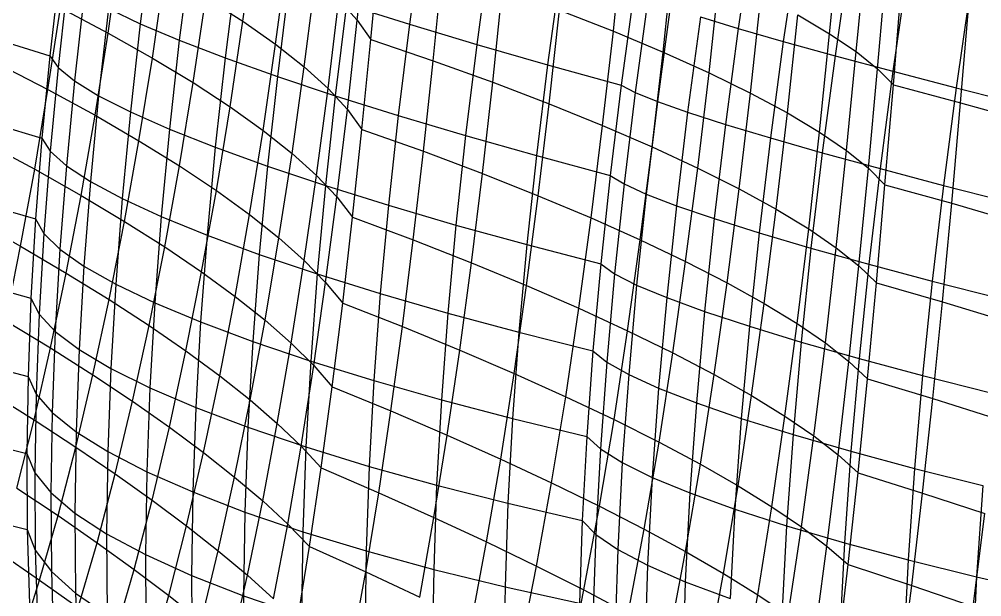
# Model space of a CAD drawing. Extents: x -429 to 429, y -1 to 209.
# Drawn here: x -383.12 to -361.02, y 81.6 to 94.86 of the extents above; entities that cross this region are included whole.
import ezdxf

# ---------------------------------------------------------------- set-up
doc = ezdxf.new("R2010")
doc.units = 0

msp = doc.modelspace()

# ---------------------------------------------------------------- linework, layer by layer
at = {"layer": 'default', "color": 5, "linetype": 'CONTINUOUS'}
for p, q in [((-380.079, 96.806, 139.988), (-380.341, 94.753, 139.913)), ((-373.863, 96.873, 133.471), (-374.159, 94.741, 133.362)), ((-366.285, 96.891, 124.372), (-366.612, 94.646, 124.221)), ((-365.25, 96.607, 122.799), (-365.577, 94.348, 122.646)), ((-379.181, 96.442, 138.408), (-379.444, 94.373, 138.331)), ((-372.322, 96.408, 132.6), (-372.615, 94.277, 132.49)), ((-364.062, 96.289, 121.35), (-364.39, 94.02, 121.196)), ((-382.2, 95.939, 147), (-382.418, 94.017, 146.96)), ((-382.2, 95.939, 147), (-382.418, 94.017, 146.96)), ((-378.128, 96.049, 136.939), (-378.391, 93.968, 136.861)), ((-370.698, 95.934, 131.906), (-370.989, 93.809, 131.795)), ((-362.734, 95.94, 120.042), (-363.061, 93.663, 119.885)), ((-382.007, 95.699, 145.153), (-382.227, 93.748, 145.111)), ((-376.93, 95.632, 135.599), (-377.193, 93.543, 135.52)), ((-361.281, 95.564, 118.888), (-361.607, 93.282, 118.73)), ((-381.63, 95.419, 143.343), (-381.852, 93.441, 143.299)), ((-369.01, 95.457, 131.397), (-369.298, 93.341, 131.285)), ((-369.01, 95.457, 131.397), (-369.298, 93.341, 131.285)), ((-368.687, 95.316, 129.511), (-368.976, 93.174, 129.396)), ((-381.072, 95.103, 141.59), (-381.296, 93.101, 141.545)), ((-381.072, 95.103, 141.59), (-380.341, 94.753, 139.913)), ((-375.603, 95.194, 134.402), (-375.865, 93.1, 134.323)), ((-375.603, 95.194, 134.402), (-374.159, 94.741, 133.362)), ((-368.175, 95.132, 127.673), (-368.467, 92.967, 127.555)), ((-367.481, 94.908, 125.903), (-367.774, 92.722, 125.783)), ((-367.481, 94.908, 125.903), (-366.612, 94.646, 124.221)), ((-380.341, 94.753, 139.913), (-380.566, 92.732, 139.867)), ((-380.341, 94.753, 139.913), (-379.444, 94.373, 138.331)), ((-374.159, 94.741, 133.362), (-374.419, 92.647, 133.281)), ((-374.159, 94.741, 133.362), (-372.615, 94.277, 132.49)), ((-366.612, 94.646, 124.221), (-366.906, 92.443, 124.099)), ((-366.612, 94.646, 124.221), (-365.577, 94.348, 122.646)), ((-384.015, 94.509, 147.54), (-382.418, 94.017, 146.96)), ((-379.444, 94.373, 138.331), (-379.67, 92.336, 138.284)), ((-379.444, 94.373, 138.331), (-378.391, 93.968, 136.861)), ((-372.615, 94.277, 132.49), (-372.874, 92.187, 132.408)), ((-372.615, 94.277, 132.49), (-370.989, 93.809, 131.795)), ((-365.577, 94.348, 122.646), (-365.872, 92.132, 122.522)), ((-365.577, 94.348, 122.646), (-364.39, 94.02, 121.196)), ((-382.418, 94.017, 146.96), (-382.599, 92.13, 146.948)), ((-382.418, 94.017, 146.96), (-382.599, 92.13, 146.948)), ((-382.418, 94.017, 146.96), (-382.227, 93.748, 145.111)), ((-378.391, 93.968, 136.861), (-378.617, 91.919, 136.813)), ((-378.391, 93.968, 136.861), (-377.193, 93.543, 135.52)), ((-364.39, 94.02, 121.196), (-364.684, 91.792, 121.07)), ((-364.39, 94.02, 121.196), (-363.061, 93.663, 119.885)), ((-382.227, 93.748, 145.111), (-382.411, 91.829, 145.098)), ((-382.227, 93.748, 145.111), (-381.852, 93.441, 143.299)), ((-370.989, 93.809, 131.795), (-371.245, 91.726, 131.713)), ((-370.989, 93.809, 131.795), (-369.298, 93.341, 131.285)), ((-377.193, 93.543, 135.52), (-377.419, 91.486, 135.472)), ((-377.193, 93.543, 135.52), (-375.865, 93.1, 134.323)), ((-363.061, 93.663, 119.885), (-363.356, 91.428, 119.758)), ((-363.061, 93.663, 119.885), (-361.607, 93.282, 118.73)), ((-381.852, 93.441, 143.299), (-382.037, 91.495, 143.285)), ((-381.852, 93.441, 143.299), (-381.296, 93.101, 141.545)), ((-369.298, 93.341, 131.285), (-369.55, 91.269, 131.203)), ((-369.298, 93.341, 131.285), (-369.55, 91.269, 131.203)), ((-369.298, 93.341, 131.285), (-368.976, 93.174, 129.396)), ((-361.607, 93.282, 118.73), (-361.9, 91.043, 118.601)), ((-361.607, 93.282, 118.73), (-360.044, 92.881, 117.743)), ((-381.296, 93.101, 141.545), (-381.483, 91.13, 141.53)), ((-381.296, 93.101, 141.545), (-380.566, 92.732, 139.867)), ((-375.865, 93.1, 134.323), (-376.09, 91.04, 134.273)), ((-375.865, 93.1, 134.323), (-374.419, 92.647, 133.281)), ((-368.976, 93.174, 129.396), (-369.231, 91.075, 129.311)), ((-368.976, 93.174, 129.396), (-368.467, 92.967, 127.555)), ((-368.467, 92.967, 127.555), (-368.723, 90.843, 127.468)), ((-368.467, 92.967, 127.555), (-367.774, 92.722, 125.783)), ((-384.199, 92.608, 147.529), (-382.599, 92.13, 146.948)), ((-380.566, 92.732, 139.867), (-380.754, 90.74, 139.851)), ((-380.566, 92.732, 139.867), (-379.67, 92.336, 138.284)), ((-374.419, 92.647, 133.281), (-374.644, 90.588, 133.231)), ((-374.419, 92.647, 133.281), (-372.874, 92.187, 132.408)), ((-367.774, 92.722, 125.783), (-368.032, 90.576, 125.693)), ((-367.774, 92.722, 125.783), (-366.906, 92.443, 124.099)), ((-366.906, 92.443, 124.099), (-367.165, 90.279, 124.007)), ((-366.906, 92.443, 124.099), (-365.872, 92.132, 122.522)), ((-379.67, 92.336, 138.284), (-379.858, 90.329, 138.267)), ((-379.67, 92.336, 138.284), (-378.617, 91.919, 136.813)), ((-372.874, 92.187, 132.408), (-373.096, 90.133, 132.357)), ((-372.874, 92.187, 132.408), (-371.245, 91.726, 131.713)), ((-382.599, 92.13, 146.948), (-382.743, 90.275, 146.965)), ((-382.599, 92.13, 146.948), (-382.743, 90.275, 146.965)), ((-382.599, 92.13, 146.948), (-382.411, 91.829, 145.098)), ((-365.872, 92.132, 122.522), (-366.132, 89.953, 122.429)), ((-365.872, 92.132, 122.522), (-364.684, 91.792, 121.07)), ((-382.411, 91.829, 145.098), (-382.557, 89.941, 145.114)), ((-382.411, 91.829, 145.098), (-382.037, 91.495, 143.285)), ((-378.617, 91.919, 136.813), (-378.806, 89.9, 136.796)), ((-378.617, 91.919, 136.813), (-377.419, 91.486, 135.472)), ((-371.245, 91.726, 131.713), (-371.465, 89.682, 131.661)), ((-371.245, 91.726, 131.713), (-369.55, 91.269, 131.203)), ((-364.684, 91.792, 121.07), (-364.944, 89.602, 120.975)), ((-364.684, 91.792, 121.07), (-363.356, 91.428, 119.758)), ((-382.037, 91.495, 143.285), (-382.185, 89.578, 143.301)), ((-382.037, 91.495, 143.285), (-381.483, 91.13, 141.53)), ((-377.419, 91.486, 135.472), (-377.608, 89.459, 135.454)), ((-377.419, 91.486, 135.472), (-376.09, 91.04, 134.273)), ((-369.55, 91.269, 131.203), (-369.767, 89.238, 131.151)), ((-369.55, 91.269, 131.203), (-369.767, 89.238, 131.151)), ((-369.55, 91.269, 131.203), (-369.231, 91.075, 129.311)), ((-363.356, 91.428, 119.758), (-363.615, 89.231, 119.662)), ((-363.356, 91.428, 119.758), (-361.9, 91.043, 118.601)), ((-381.483, 91.13, 141.53), (-381.632, 89.188, 141.545)), ((-381.483, 91.13, 141.53), (-380.754, 90.74, 139.851)), ((-376.09, 91.04, 134.273), (-376.278, 89.011, 134.255)), ((-376.09, 91.04, 134.273), (-374.644, 90.588, 133.231)), ((-369.231, 91.075, 129.311), (-369.45, 89.013, 129.257)), ((-369.231, 91.075, 129.311), (-368.723, 90.843, 127.468)), ((-361.9, 91.043, 118.601), (-362.159, 88.843, 118.505)), ((-361.9, 91.043, 118.601), (-360.335, 90.642, 117.613)), ((-368.723, 90.843, 127.468), (-368.944, 88.755, 127.412)), ((-368.723, 90.843, 127.468), (-368.032, 90.576, 125.693)), ((-384.346, 90.738, 147.546), (-382.743, 90.275, 146.965)), ((-380.754, 90.74, 139.851), (-380.904, 88.777, 139.866)), ((-380.754, 90.74, 139.851), (-379.858, 90.329, 138.267)), ((-374.644, 90.588, 133.231), (-374.83, 88.56, 133.213)), ((-374.644, 90.588, 133.231), (-373.096, 90.133, 132.357)), ((-368.032, 90.576, 125.693), (-368.254, 88.466, 125.636)), ((-368.032, 90.576, 125.693), (-367.165, 90.279, 124.007)), ((-382.743, 90.275, 146.965), (-382.849, 88.451, 147.012)), ((-382.743, 90.275, 146.965), (-382.849, 88.451, 147.012)), ((-382.743, 90.275, 146.965), (-382.557, 89.941, 145.114)), ((-379.858, 90.329, 138.267), (-380.009, 88.349, 138.283)), ((-379.858, 90.329, 138.267), (-378.806, 89.9, 136.796)), ((-367.165, 90.279, 124.007), (-367.388, 88.149, 123.948)), ((-367.165, 90.279, 124.007), (-366.132, 89.953, 122.429)), ((-382.557, 89.941, 145.114), (-382.664, 88.083, 145.161)), ((-382.557, 89.941, 145.114), (-382.185, 89.578, 143.301)), ((-373.096, 90.133, 132.357), (-373.281, 88.112, 132.338)), ((-373.096, 90.133, 132.357), (-371.465, 89.682, 131.661)), ((-366.132, 89.953, 122.429), (-366.356, 87.808, 122.369)), ((-366.132, 89.953, 122.429), (-364.944, 89.602, 120.975)), ((-378.806, 89.9, 136.796), (-378.956, 87.909, 136.811)), ((-378.806, 89.9, 136.796), (-377.608, 89.459, 135.454)), ((-382.185, 89.578, 143.301), (-382.293, 87.689, 143.348)), ((-382.185, 89.578, 143.301), (-381.632, 89.188, 141.545)), ((-371.465, 89.682, 131.661), (-371.647, 87.671, 131.642)), ((-371.465, 89.682, 131.661), (-369.767, 89.238, 131.151)), ((-364.944, 89.602, 120.975), (-365.168, 87.447, 120.914)), ((-364.944, 89.602, 120.975), (-363.615, 89.231, 119.662)), ((-377.608, 89.459, 135.454), (-377.758, 87.461, 135.469)), ((-377.608, 89.459, 135.454), (-376.278, 89.011, 134.255)), ((-381.632, 89.188, 141.545), (-381.741, 87.273, 141.593)), ((-381.632, 89.188, 141.545), (-380.904, 88.777, 139.866)), ((-369.767, 89.238, 131.151), (-369.947, 87.242, 131.13)), ((-369.767, 89.238, 131.151), (-369.947, 87.242, 131.13)), ((-369.767, 89.238, 131.151), (-369.45, 89.013, 129.257)), ((-363.615, 89.231, 119.662), (-363.838, 87.069, 119.6)), ((-363.615, 89.231, 119.662), (-362.159, 88.843, 118.505)), ((-384.454, 88.897, 147.594), (-382.849, 88.451, 147.012)), ((-376.278, 89.011, 134.255), (-376.427, 87.011, 134.269)), ((-376.278, 89.011, 134.255), (-374.83, 88.56, 133.213)), ((-369.45, 89.013, 129.257), (-369.632, 86.987, 129.235)), ((-369.45, 89.013, 129.257), (-368.944, 88.755, 127.412)), ((-362.159, 88.843, 118.505), (-362.381, 86.679, 118.442)), ((-362.159, 88.843, 118.505), (-360.592, 88.443, 117.515)), ((-380.904, 88.777, 139.866), (-381.014, 86.841, 139.914)), ((-380.904, 88.777, 139.866), (-380.009, 88.349, 138.283)), ((-368.944, 88.755, 127.412), (-369.127, 86.701, 127.388)), ((-368.944, 88.755, 127.412), (-368.254, 88.466, 125.636)), ((-382.849, 88.451, 147.012), (-382.917, 86.654, 147.088)), ((-382.849, 88.451, 147.012), (-382.917, 86.654, 147.088)), ((-382.849, 88.451, 147.012), (-382.664, 88.083, 145.161)), ((-374.83, 88.56, 133.213), (-374.979, 86.563, 133.227)), ((-374.83, 88.56, 133.213), (-373.281, 88.112, 132.338)), ((-368.254, 88.466, 125.636), (-368.439, 86.388, 125.611)), ((-368.254, 88.466, 125.636), (-367.388, 88.149, 123.948)), ((-380.009, 88.349, 138.283), (-380.119, 86.396, 138.33)), ((-380.009, 88.349, 138.283), (-378.956, 87.909, 136.811)), ((-382.664, 88.083, 145.161), (-382.732, 86.251, 145.239)), ((-382.664, 88.083, 145.161), (-382.293, 87.689, 143.348)), ((-373.281, 88.112, 132.338), (-373.428, 86.122, 132.352)), ((-373.281, 88.112, 132.338), (-371.647, 87.671, 131.642)), ((-367.388, 88.149, 123.948), (-367.574, 86.051, 123.923)), ((-367.388, 88.149, 123.948), (-366.356, 87.808, 122.369)), ((-378.956, 87.909, 136.811), (-379.067, 85.944, 136.859)), ((-378.956, 87.909, 136.811), (-377.758, 87.461, 135.469)), ((-366.356, 87.808, 122.369), (-366.542, 85.695, 122.343)), ((-366.356, 87.808, 122.369), (-365.168, 87.447, 120.914)), ((-382.293, 87.689, 143.348), (-382.362, 85.826, 143.427)), ((-382.293, 87.689, 143.348), (-381.741, 87.273, 141.593)), ((-371.647, 87.671, 131.642), (-371.792, 85.693, 131.654)), ((-371.647, 87.671, 131.642), (-369.947, 87.242, 131.13)), ((-377.758, 87.461, 135.469), (-377.868, 85.49, 135.516)), ((-377.758, 87.461, 135.469), (-376.427, 87.011, 134.269)), ((-365.168, 87.447, 120.914), (-365.354, 85.323, 120.887)), ((-365.168, 87.447, 120.914), (-363.838, 87.069, 119.6)), ((-384.523, 87.083, 147.672), (-382.917, 86.654, 147.088)), ((-381.741, 87.273, 141.593), (-381.811, 85.384, 141.672)), ((-381.741, 87.273, 141.593), (-381.014, 86.841, 139.914)), ((-369.947, 87.242, 131.13), (-370.089, 85.281, 131.142)), ((-369.947, 87.242, 131.13), (-370.089, 85.281, 131.142)), ((-369.947, 87.242, 131.13), (-369.632, 86.987, 129.235)), ((-363.838, 87.069, 119.6), (-364.024, 84.939, 119.573)), ((-363.838, 87.069, 119.6), (-362.381, 86.679, 118.442)), ((-376.427, 87.011, 134.269), (-376.537, 85.038, 134.317)), ((-376.427, 87.011, 134.269), (-374.979, 86.563, 133.227)), ((-369.632, 86.987, 129.235), (-369.776, 84.993, 129.246)), ((-369.632, 86.987, 129.235), (-369.127, 86.701, 127.388)), ((-382.917, 86.654, 147.088), (-382.946, 84.887, 147.195)), ((-382.917, 86.654, 147.088), (-382.946, 84.887, 147.195)), ((-382.917, 86.654, 147.088), (-382.732, 86.251, 145.239)), ((-381.014, 86.841, 139.914), (-381.084, 84.93, 139.994)), ((-381.014, 86.841, 139.914), (-380.119, 86.396, 138.33)), ((-369.127, 86.701, 127.388), (-369.273, 84.678, 127.399)), ((-369.127, 86.701, 127.388), (-368.439, 86.388, 125.611)), ((-362.381, 86.679, 118.442), (-362.566, 84.547, 118.414)), ((-362.381, 86.679, 118.442), (-360.813, 86.281, 117.452)), ((-374.979, 86.563, 133.227), (-375.088, 84.593, 133.274)), ((-374.979, 86.563, 133.227), (-373.428, 86.122, 132.352)), ((-382.732, 86.251, 145.239), (-382.761, 84.447, 145.347)), ((-382.732, 86.251, 145.239), (-382.362, 85.826, 143.427)), ((-380.119, 86.396, 138.33), (-380.189, 84.469, 138.411)), ((-380.119, 86.396, 138.33), (-379.067, 85.944, 136.859)), ((-368.439, 86.388, 125.611), (-368.585, 84.34, 125.622)), ((-368.439, 86.388, 125.611), (-367.574, 86.051, 123.923)), ((-373.428, 86.122, 132.352), (-373.536, 84.161, 132.399)), ((-373.428, 86.122, 132.352), (-371.792, 85.693, 131.654)), ((-367.574, 86.051, 123.923), (-367.721, 83.983, 123.933)), ((-367.574, 86.051, 123.923), (-366.542, 85.695, 122.343)), ((-382.362, 85.826, 143.427), (-382.391, 83.99, 143.537)), ((-382.362, 85.826, 143.427), (-381.811, 85.384, 141.672)), ((-379.067, 85.944, 136.859), (-379.137, 84.005, 136.941)), ((-379.067, 85.944, 136.859), (-377.868, 85.49, 135.516)), ((-371.792, 85.693, 131.654), (-371.898, 83.746, 131.701)), ((-371.792, 85.693, 131.654), (-370.089, 85.281, 131.142)), ((-366.542, 85.695, 122.343), (-366.689, 83.612, 122.352)), ((-366.542, 85.695, 122.343), (-365.354, 85.323, 120.887)), ((-384.553, 85.296, 147.78), (-382.946, 84.887, 147.195)), ((-381.811, 85.384, 141.672), (-381.84, 83.521, 141.784)), ((-381.811, 85.384, 141.672), (-381.084, 84.93, 139.994)), ((-377.868, 85.49, 135.516), (-377.939, 83.544, 135.598)), ((-377.868, 85.49, 135.516), (-376.537, 85.038, 134.317)), ((-365.354, 85.323, 120.887), (-365.501, 83.229, 120.897)), ((-365.354, 85.323, 120.887), (-364.024, 84.939, 119.573)), ((-370.089, 85.281, 131.142), (-370.193, 83.352, 131.188)), ((-370.089, 85.281, 131.142), (-370.193, 83.352, 131.188)), ((-370.089, 85.281, 131.142), (-369.776, 84.993, 129.246)), ((-382.946, 84.887, 147.195), (-382.761, 84.447, 145.347)), ((-382.946, 84.887, 147.195), (-382.935, 83.147, 147.333)), ((-382.946, 84.887, 147.195), (-382.935, 83.147, 147.333)), ((-381.084, 84.93, 139.994), (-381.113, 83.045, 140.108)), ((-381.084, 84.93, 139.994), (-380.189, 84.469, 138.411)), ((-376.537, 85.038, 134.317), (-376.607, 83.091, 134.399)), ((-376.537, 85.038, 134.317), (-375.088, 84.593, 133.274)), ((-369.776, 84.993, 129.246), (-369.881, 83.03, 129.292)), ((-369.776, 84.993, 129.246), (-369.273, 84.678, 127.399)), ((-364.024, 84.939, 119.573), (-364.171, 82.839, 119.582)), ((-364.024, 84.939, 119.573), (-362.566, 84.547, 118.414)), ((-369.273, 84.678, 127.399), (-369.379, 82.685, 127.445)), ((-369.273, 84.678, 127.399), (-368.585, 84.34, 125.622)), ((-382.761, 84.447, 145.347), (-382.391, 83.99, 143.537)), ((-382.761, 84.447, 145.347), (-382.75, 82.671, 145.488)), ((-380.189, 84.469, 138.411), (-380.218, 82.566, 138.526)), ((-380.189, 84.469, 138.411), (-379.137, 84.005, 136.941)), ((-375.088, 84.593, 133.274), (-375.157, 82.651, 133.356)), ((-375.088, 84.593, 133.274), (-373.536, 84.161, 132.399)), ((-362.566, 84.547, 118.414), (-362.712, 82.447, 118.422)), ((-362.566, 84.547, 118.414), (-360.996, 84.153, 117.423)), ((-368.585, 84.34, 125.622), (-368.692, 82.322, 125.668)), ((-368.585, 84.34, 125.622), (-367.721, 83.983, 123.933)), ((-382.391, 83.99, 143.537), (-381.84, 83.521, 141.784)), ((-382.391, 83.99, 143.537), (-382.38, 82.181, 143.68)), ((-379.137, 84.005, 136.941), (-379.166, 82.091, 137.057)), ((-379.137, 84.005, 136.941), (-377.939, 83.544, 135.598)), ((-373.536, 84.161, 132.399), (-373.604, 82.228, 132.48)), ((-373.536, 84.161, 132.399), (-371.898, 83.746, 131.701)), ((-367.721, 83.983, 123.933), (-367.828, 81.944, 123.979)), ((-367.721, 83.983, 123.933), (-366.689, 83.612, 122.352)), ((-360.996, 84.153, 117.423), (-361.141, 82.056, 117.431)), ((-384.543, 83.536, 147.919), (-382.935, 83.147, 147.333)), ((-377.939, 83.544, 135.598), (-377.968, 81.624, 135.715)), ((-377.939, 83.544, 135.598), (-376.607, 83.091, 134.399)), ((-371.898, 83.746, 131.701), (-371.965, 81.828, 131.781)), ((-371.898, 83.746, 131.701), (-370.193, 83.352, 131.188)), ((-366.689, 83.612, 122.352), (-366.797, 81.556, 122.399)), ((-366.689, 83.612, 122.352), (-365.501, 83.229, 120.897)), ((-381.84, 83.521, 141.784), (-381.113, 83.045, 140.108)), ((-381.84, 83.521, 141.784), (-381.828, 81.684, 141.93)), ((-370.193, 83.352, 131.188), (-370.259, 81.454, 131.267)), ((-370.193, 83.352, 131.188), (-370.259, 81.454, 131.267)), ((-370.193, 83.352, 131.188), (-369.881, 83.03, 129.292)), ((-382.935, 83.147, 147.333), (-382.75, 82.671, 145.488)), ((-382.935, 83.147, 147.333), (-382.885, 81.436, 147.501)), ((-382.935, 83.147, 147.333), (-382.885, 81.436, 147.501)), ((-376.607, 83.091, 134.399), (-376.636, 81.17, 134.516)), ((-376.607, 83.091, 134.399), (-375.157, 82.651, 133.356)), ((-365.501, 83.229, 120.897), (-365.609, 81.163, 120.943)), ((-365.501, 83.229, 120.897), (-364.171, 82.839, 119.582)), ((-381.113, 83.045, 140.108), (-380.218, 82.566, 138.526)), ((-381.113, 83.045, 140.108), (-381.101, 81.185, 140.256)), ((-369.881, 83.03, 129.292), (-369.947, 81.096, 129.372)), ((-369.881, 83.03, 129.292), (-369.379, 82.685, 127.445)), ((-382.75, 82.671, 145.488), (-382.38, 82.181, 143.68)), ((-382.75, 82.671, 145.488), (-382.695, 80.921, 145.661)), ((-375.157, 82.651, 133.356), (-375.185, 80.735, 133.472)), ((-375.157, 82.651, 133.356), (-373.604, 82.228, 132.48)), ((-369.379, 82.685, 127.445), (-369.446, 80.72, 127.526)), ((-369.379, 82.685, 127.445), (-368.692, 82.322, 125.668)), ((-364.171, 82.839, 119.582), (-364.279, 80.767, 119.628)), ((-364.171, 82.839, 119.582), (-362.712, 82.447, 118.422)), ((-380.218, 82.566, 138.526), (-379.166, 82.091, 137.057)), ((-380.218, 82.566, 138.526), (-380.206, 80.69, 138.676)), ((-362.712, 82.447, 118.422), (-362.819, 80.375, 118.468)), ((-362.712, 82.447, 118.422), (-361.141, 82.056, 117.431)), ((-373.604, 82.228, 132.48), (-373.632, 80.323, 132.596)), ((-373.604, 82.228, 132.48), (-371.965, 81.828, 131.781)), ((-368.692, 82.322, 125.668), (-368.76, 80.331, 125.75)), ((-368.692, 82.322, 125.668), (-367.828, 81.944, 123.979)), ((-382.38, 82.181, 143.68), (-381.828, 81.684, 141.93)), ((-382.38, 82.181, 143.68), (-382.321, 80.399, 143.859)), ((-379.166, 82.091, 137.057), (-377.968, 81.624, 135.715)), ((-379.166, 82.091, 137.057), (-379.154, 80.203, 137.207)), ((-361.141, 82.056, 117.431), (-361.248, 79.989, 117.477)), ((-361.141, 82.056, 117.431), (-359.476, 81.672, 116.62)), ((-371.965, 81.828, 131.781), (-371.992, 79.939, 131.896)), ((-371.965, 81.828, 131.781), (-370.259, 81.454, 131.267)), ((-367.828, 81.944, 123.979), (-367.896, 79.932, 124.062)), ((-367.828, 81.944, 123.979), (-366.797, 81.556, 122.399)), ((-381.828, 81.684, 141.93), (-381.101, 81.185, 140.256)), ((-381.828, 81.684, 141.93), (-381.766, 79.875, 142.114)), ((-377.968, 81.624, 135.715), (-376.636, 81.17, 134.516)), ((-377.968, 81.624, 135.715), (-377.955, 79.73, 135.866))]:
    msp.add_line(p, q, dxfattribs=at)
at = {"layer": 'default', "color": 3, "linetype": 'CONTINUOUS'}
for p, q in [((-377.986, 94.813, 183.886), (-377.709, 96.822, 183.928)), ((-375.357, 94.838, 178.499), (-375.138, 96.935, 178.497)), ((-369.479, 94.583, 173.743), (-369.254, 96.786, 173.762)), ((-364.516, 94.525, 167.604), (-364.286, 96.814, 167.611)), ((-381.078, 94.539, 187.278), (-380.803, 96.473, 187.335)), ((-375.047, 94.393, 177.044), (-374.851, 96.502, 177.034)), ((-375.047, 94.393, 177.044), (-374.851, 96.502, 177.034)), ((-363.904, 94.112, 166.169), (-363.683, 96.413, 166.17)), ((-377.233, 94.281, 182.609), (-376.96, 96.301, 182.645)), ((-368.333, 94.102, 172.673), (-368.102, 96.317, 172.693)), ((-380.06, 93.966, 186.195), (-379.776, 95.912, 186.255)), ((-373.617, 93.905, 176.361), (-373.406, 96.029, 176.371)), ((-363.414, 93.719, 164.688), (-363.206, 96.033, 164.682)), ((-376.58, 93.764, 181.28), (-376.316, 95.794, 181.308)), ((-367.28, 93.627, 171.516), (-367.046, 95.854, 171.535)), ((-372.249, 93.411, 175.573), (-372.024, 95.549, 175.598)), ((-363.05, 93.348, 163.169), (-362.859, 95.674, 163.157)), ((-363.05, 93.348, 163.169), (-362.859, 95.674, 163.157)), ((-379.124, 93.401, 185.044), (-378.835, 95.357, 185.103)), ((-378.835, 95.357, 185.103), (-377.986, 94.813, 183.886)), ((-376.03, 93.264, 179.905), (-375.781, 95.306, 179.923)), ((-375.781, 95.306, 179.923), (-375.357, 94.838, 178.499)), ((-366.327, 93.161, 170.278), (-366.092, 95.399, 170.295)), ((-361.51, 92.939, 162.571), (-361.309, 95.277, 162.574)), ((-382.46, 93.242, 188.217), (-382.175, 95.118, 188.288)), ((-382.175, 95.118, 188.288), (-381.078, 94.539, 187.278)), ((-370.95, 92.915, 174.684), (-370.712, 95.066, 174.721)), ((-370.712, 95.066, 174.721), (-369.479, 94.583, 173.743)), ((-378.276, 92.845, 183.83), (-377.986, 94.813, 183.886)), ((-377.986, 94.813, 183.886), (-377.233, 94.281, 182.609)), ((-375.586, 92.786, 178.49), (-375.357, 94.838, 178.499)), ((-375.357, 94.838, 178.499), (-375.047, 94.393, 177.044)), ((-365.479, 92.705, 168.969), (-365.247, 94.955, 168.982)), ((-365.247, 94.955, 168.982), (-364.516, 94.525, 167.604)), ((-369.727, 92.419, 173.701), (-369.479, 94.583, 173.743)), ((-369.479, 94.583, 173.743), (-368.333, 94.102, 172.673)), ((-381.379, 92.651, 187.198), (-381.078, 94.539, 187.278)), ((-381.078, 94.539, 187.278), (-380.06, 93.966, 186.195)), ((-375.25, 92.329, 177.044), (-375.047, 94.393, 177.044)), ((-375.25, 92.329, 177.044), (-375.047, 94.393, 177.044)), ((-375.047, 94.393, 177.044), (-373.617, 93.905, 176.361)), ((-364.743, 92.264, 167.596), (-364.516, 94.525, 167.604)), ((-364.516, 94.525, 167.604), (-363.904, 94.112, 166.169)), ((-377.519, 92.303, 182.56), (-377.233, 94.281, 182.609)), ((-377.233, 94.281, 182.609), (-376.58, 93.764, 181.28)), ((-380.371, 92.066, 186.112), (-380.06, 93.966, 186.195)), ((-380.06, 93.966, 186.195), (-379.124, 93.401, 185.044)), ((-368.589, 91.926, 172.628), (-368.333, 94.102, 172.673)), ((-368.333, 94.102, 172.673), (-367.28, 93.627, 171.516)), ((-364.123, 91.84, 166.167), (-363.904, 94.112, 166.169)), ((-363.904, 94.112, 166.169), (-363.414, 93.719, 164.688)), ((-383.612, 93.836, 189.164), (-382.46, 93.242, 188.217)), ((-376.856, 91.776, 181.24), (-376.58, 93.764, 181.28)), ((-376.58, 93.764, 181.28), (-376.03, 93.264, 179.905)), ((-373.838, 91.825, 176.338), (-373.617, 93.905, 176.361)), ((-373.617, 93.905, 176.361), (-372.249, 93.411, 175.573)), ((-363.622, 91.435, 164.692), (-363.414, 93.719, 164.688)), ((-363.414, 93.719, 164.688), (-363.05, 93.348, 163.169)), ((-367.54, 91.44, 171.472), (-367.28, 93.627, 171.516)), ((-367.28, 93.627, 171.516), (-366.327, 93.161, 170.278)), ((-379.441, 91.49, 184.962), (-379.124, 93.401, 185.044)), ((-379.124, 93.401, 185.044), (-378.276, 92.845, 183.83)), ((-376.291, 91.267, 179.874), (-376.03, 93.264, 179.905)), ((-376.03, 93.264, 179.905), (-375.586, 92.786, 178.49)), ((-372.487, 91.316, 175.533), (-372.249, 93.411, 175.573)), ((-372.249, 93.411, 175.573), (-370.95, 92.915, 174.684)), ((-363.243, 91.053, 163.178), (-363.05, 93.348, 163.169)), ((-363.243, 91.053, 163.178), (-363.05, 93.348, 163.169)), ((-363.05, 93.348, 163.169), (-361.51, 92.939, 162.571)), ((-382.764, 91.415, 188.129), (-382.46, 93.242, 188.217)), ((-382.46, 93.242, 188.217), (-381.379, 92.651, 187.198)), ((-366.588, 90.963, 170.239), (-366.327, 93.161, 170.278)), ((-366.327, 93.161, 170.278), (-365.479, 92.705, 168.969)), ((-378.593, 90.924, 183.753), (-378.276, 92.845, 183.83)), ((-378.276, 92.845, 183.83), (-377.519, 92.303, 182.56)), ((-371.202, 90.806, 174.632), (-370.95, 92.915, 174.684)), ((-370.95, 92.915, 174.684), (-369.727, 92.419, 173.701)), ((-361.711, 90.631, 162.566), (-361.51, 92.939, 162.571)), ((-361.51, 92.939, 162.571), (-360.027, 92.524, 161.851)), ((-381.698, 90.812, 187.101), (-381.379, 92.651, 187.198)), ((-381.379, 92.651, 187.198), (-380.371, 92.066, 186.112)), ((-375.827, 90.778, 178.47), (-375.586, 92.786, 178.49)), ((-375.586, 92.786, 178.49), (-375.25, 92.329, 177.044)), ((-365.738, 90.497, 168.936), (-365.479, 92.705, 168.969)), ((-365.479, 92.705, 168.969), (-364.743, 92.264, 167.596)), ((-369.992, 90.298, 173.642), (-369.727, 92.419, 173.701)), ((-369.727, 92.419, 173.701), (-368.589, 91.926, 172.628)), ((-377.831, 90.372, 182.491), (-377.519, 92.303, 182.56)), ((-377.519, 92.303, 182.56), (-376.856, 91.776, 181.24)), ((-375.465, 90.311, 177.034), (-375.25, 92.329, 177.044)), ((-375.465, 90.311, 177.034), (-375.25, 92.329, 177.044)), ((-375.25, 92.329, 177.044), (-373.838, 91.825, 176.338)), ((-364.994, 90.045, 167.571), (-364.743, 92.264, 167.596)), ((-364.743, 92.264, 167.596), (-364.123, 91.84, 166.167)), ((-383.896, 92.023, 189.091), (-382.764, 91.415, 188.129)), ((-380.702, 90.217, 186.011), (-380.371, 92.066, 186.112)), ((-380.371, 92.066, 186.112), (-379.441, 91.49, 184.962)), ((-368.863, 89.794, 172.566), (-368.589, 91.926, 172.628)), ((-368.589, 91.926, 172.628), (-367.54, 91.44, 171.472)), ((-377.157, 89.835, 181.18), (-376.856, 91.776, 181.24)), ((-376.856, 91.776, 181.24), (-376.291, 91.267, 179.874)), ((-374.072, 89.789, 176.302), (-373.838, 91.825, 176.338)), ((-373.838, 91.825, 176.338), (-372.487, 91.316, 175.533)), ((-364.36, 89.611, 166.151), (-364.123, 91.84, 166.167)), ((-364.123, 91.84, 166.167), (-363.622, 91.435, 164.692)), ((-379.778, 89.63, 184.862), (-379.441, 91.49, 184.962)), ((-379.441, 91.49, 184.962), (-378.593, 90.924, 183.753)), ((-383.089, 89.645, 188.023), (-382.764, 91.415, 188.129)), ((-382.764, 91.415, 188.129), (-381.698, 90.812, 187.101)), ((-376.574, 89.316, 179.826), (-376.291, 91.267, 179.874)), ((-376.291, 91.267, 179.874), (-375.827, 90.778, 178.47)), ((-372.739, 89.266, 175.477), (-372.487, 91.316, 175.533)), ((-372.487, 91.316, 175.533), (-371.202, 90.806, 174.632)), ((-367.819, 89.297, 171.41), (-367.54, 91.44, 171.472)), ((-367.54, 91.44, 171.472), (-366.588, 90.963, 170.239)), ((-363.841, 89.195, 164.685), (-363.622, 91.435, 164.692)), ((-363.622, 91.435, 164.692), (-363.243, 91.053, 163.178)), ((-363.439, 88.802, 163.181), (-363.243, 91.053, 163.178)), ((-363.439, 88.802, 163.181), (-363.243, 91.053, 163.178)), ((-363.243, 91.053, 163.178), (-361.711, 90.631, 162.566)), ((-378.931, 89.055, 183.658), (-378.593, 90.924, 183.753)), ((-378.593, 90.924, 183.753), (-377.831, 90.372, 182.491)), ((-366.868, 88.809, 170.182), (-366.588, 90.963, 170.239)), ((-366.588, 90.963, 170.239), (-365.738, 90.497, 168.936)), ((-382.041, 89.031, 186.985), (-381.698, 90.812, 187.101)), ((-381.698, 90.812, 187.101), (-380.702, 90.217, 186.011)), ((-376.085, 88.816, 178.434), (-375.827, 90.778, 178.47)), ((-375.827, 90.778, 178.47), (-375.465, 90.311, 177.034)), ((-371.471, 88.742, 174.563), (-371.202, 90.806, 174.632)), ((-371.202, 90.806, 174.632), (-369.992, 90.298, 173.642)), ((-361.922, 88.366, 162.546), (-361.711, 90.631, 162.566)), ((-361.711, 90.631, 162.566), (-360.237, 90.204, 161.835)), ((-366.013, 88.333, 168.886), (-365.738, 90.497, 168.936)), ((-365.738, 90.497, 168.936), (-364.994, 90.045, 167.571)), ((-384.199, 90.266, 189.001), (-383.089, 89.645, 188.023)), ((-381.056, 88.424, 185.889), (-380.702, 90.217, 186.011)), ((-380.702, 90.217, 186.011), (-379.778, 89.63, 184.862)), ((-378.163, 88.493, 182.403), (-377.831, 90.372, 182.491)), ((-377.831, 90.372, 182.491), (-377.157, 89.835, 181.18)), ((-375.691, 88.338, 177.01), (-375.465, 90.311, 177.034)), ((-375.691, 88.338, 177.01), (-375.465, 90.311, 177.034)), ((-375.465, 90.311, 177.034), (-374.072, 89.789, 176.302)), ((-370.274, 88.221, 173.565), (-369.992, 90.298, 173.642)), ((-369.992, 90.298, 173.642), (-368.863, 89.794, 172.566)), ((-365.26, 87.872, 167.53), (-364.994, 90.045, 167.571)), ((-364.994, 90.045, 167.571), (-364.36, 89.611, 166.151)), ((-377.476, 87.946, 181.103), (-377.157, 89.835, 181.18)), ((-377.157, 89.835, 181.18), (-376.574, 89.316, 179.826)), ((-374.32, 87.8, 176.252), (-374.072, 89.789, 176.302)), ((-374.072, 89.789, 176.302), (-372.739, 89.266, 175.477)), ((-369.154, 87.706, 172.485), (-368.863, 89.794, 172.566)), ((-368.863, 89.794, 172.566), (-367.819, 89.297, 171.41)), ((-383.43, 87.935, 187.902), (-383.089, 89.645, 188.023)), ((-383.089, 89.645, 188.023), (-382.041, 89.031, 186.985)), ((-380.139, 87.828, 184.74), (-379.778, 89.63, 184.862)), ((-379.778, 89.63, 184.862), (-378.931, 89.055, 183.658)), ((-364.612, 87.428, 166.121), (-364.36, 89.611, 166.151)), ((-364.36, 89.611, 166.151), (-363.841, 89.195, 164.685)), ((-376.874, 87.417, 179.761), (-376.574, 89.316, 179.826)), ((-376.574, 89.316, 179.826), (-376.085, 88.816, 178.434)), ((-368.116, 87.198, 171.331), (-367.819, 89.297, 171.41)), ((-367.819, 89.297, 171.41), (-366.868, 88.809, 170.182)), ((-379.292, 87.243, 183.541), (-378.931, 89.055, 183.658)), ((-378.931, 89.055, 183.658), (-378.163, 88.493, 182.403)), ((-373.007, 87.262, 175.407), (-372.739, 89.266, 175.477)), ((-372.739, 89.266, 175.477), (-371.471, 88.742, 174.563)), ((-364.072, 87.003, 164.666), (-363.841, 89.195, 164.685)), ((-363.841, 89.195, 164.685), (-363.439, 88.802, 163.181)), ((-382.399, 87.31, 186.853), (-382.041, 89.031, 186.985)), ((-382.041, 89.031, 186.985), (-381.056, 88.424, 185.889)), ((-376.358, 86.907, 178.383), (-376.085, 88.816, 178.434)), ((-376.085, 88.816, 178.434), (-375.691, 88.338, 177.01)), ((-371.756, 86.725, 174.479), (-371.471, 88.742, 174.563)), ((-371.471, 88.742, 174.563), (-370.274, 88.221, 173.565)), ((-367.166, 86.701, 170.107), (-366.868, 88.809, 170.182)), ((-366.868, 88.809, 170.182), (-366.013, 88.333, 168.886)), ((-363.644, 86.599, 163.173), (-363.439, 88.802, 163.181)), ((-363.644, 86.599, 163.173), (-363.439, 88.802, 163.181)), ((-363.439, 88.802, 163.181), (-361.922, 88.366, 162.546)), ((-381.426, 86.694, 185.753), (-381.056, 88.424, 185.889)), ((-381.056, 88.424, 185.889), (-380.139, 87.828, 184.74)), ((-378.517, 86.672, 182.295), (-378.163, 88.493, 182.403)), ((-378.163, 88.493, 182.403), (-377.476, 87.946, 181.103)), ((-375.931, 86.418, 176.973), (-375.691, 88.338, 177.01)), ((-375.931, 86.418, 176.973), (-375.691, 88.338, 177.01)), ((-375.691, 88.338, 177.01), (-374.32, 87.8, 176.252)), ((-370.573, 86.192, 173.471), (-370.274, 88.221, 173.565)), ((-370.274, 88.221, 173.565), (-369.154, 87.706, 172.485)), ((-366.307, 86.216, 168.819), (-366.013, 88.333, 168.886)), ((-366.013, 88.333, 168.886), (-365.26, 87.872, 167.53)), ((-362.143, 86.148, 162.514), (-361.922, 88.366, 162.546)), ((-361.922, 88.366, 162.546), (-360.462, 87.926, 161.799)), ((-383.43, 87.935, 187.902), (-382.399, 87.31, 186.853)), ((-380.515, 86.088, 184.604), (-380.139, 87.828, 184.74)), ((-380.139, 87.828, 184.74), (-379.292, 87.243, 183.541)), ((-377.817, 86.116, 181.006), (-377.476, 87.946, 181.103)), ((-377.476, 87.946, 181.103), (-376.874, 87.417, 179.761)), ((-374.585, 85.864, 176.185), (-374.32, 87.8, 176.252)), ((-374.32, 87.8, 176.252), (-373.007, 87.262, 175.407)), ((-365.543, 85.745, 167.473), (-365.26, 87.872, 167.53)), ((-365.26, 87.872, 167.53), (-364.612, 87.428, 166.121)), ((-369.463, 85.666, 172.388), (-369.154, 87.706, 172.485)), ((-369.154, 87.706, 172.485), (-368.116, 87.198, 171.331)), ((-382.779, 85.661, 186.701), (-382.399, 87.31, 186.853)), ((-382.399, 87.31, 186.853), (-381.426, 86.694, 185.753)), ((-377.194, 85.577, 179.678), (-376.874, 87.417, 179.761)), ((-376.874, 87.417, 179.761), (-376.358, 86.907, 178.383)), ((-364.879, 85.292, 166.075), (-364.612, 87.428, 166.121)), ((-364.612, 87.428, 166.121), (-364.072, 87.003, 164.666)), ((-379.668, 85.494, 183.409), (-379.292, 87.243, 183.541)), ((-379.292, 87.243, 183.541), (-378.517, 86.672, 182.295)), ((-373.294, 85.311, 175.317), (-373.007, 87.262, 175.407)), ((-373.007, 87.262, 175.407), (-371.756, 86.725, 174.479)), ((-368.431, 85.148, 171.234), (-368.116, 87.198, 171.331)), ((-368.116, 87.198, 171.331), (-367.166, 86.701, 170.107)), ((-376.649, 85.056, 178.315), (-376.358, 86.907, 178.383)), ((-376.358, 86.907, 178.383), (-375.931, 86.418, 176.973)), ((-364.317, 84.857, 164.633), (-364.072, 87.003, 164.666)), ((-364.072, 87.003, 164.666), (-363.644, 86.599, 163.173)), ((-381.82, 85.036, 185.594), (-381.426, 86.694, 185.753)), ((-381.426, 86.694, 185.753), (-380.515, 86.088, 184.604)), ((-378.886, 84.913, 182.171), (-378.517, 86.672, 182.295)), ((-378.517, 86.672, 182.295), (-377.817, 86.116, 181.006)), ((-372.063, 84.761, 174.372), (-371.756, 86.725, 174.479)), ((-371.756, 86.725, 174.479), (-370.573, 86.192, 173.471)), ((-367.481, 84.641, 170.015), (-367.166, 86.701, 170.107)), ((-367.166, 86.701, 170.107), (-366.307, 86.216, 168.819)), ((-376.185, 84.556, 176.921), (-375.931, 86.418, 176.973)), ((-376.185, 84.556, 176.921), (-375.931, 86.418, 176.973)), ((-375.931, 86.418, 176.973), (-374.585, 85.864, 176.185)), ((-363.859, 84.444, 163.153), (-363.644, 86.599, 163.173)), ((-363.859, 84.444, 163.153), (-363.644, 86.599, 163.173)), ((-363.644, 86.599, 163.173), (-362.143, 86.148, 162.514)), ((-383.792, 86.296, 187.761), (-382.779, 85.661, 186.701)), ((-370.896, 84.217, 173.354), (-370.573, 86.192, 173.471)), ((-370.573, 86.192, 173.471), (-369.463, 85.666, 172.388)), ((-366.617, 84.146, 168.734), (-366.307, 86.216, 168.819)), ((-366.307, 86.216, 168.819), (-365.543, 85.745, 167.473)), ((-380.915, 84.421, 184.445), (-380.515, 86.088, 184.604)), ((-380.515, 86.088, 184.604), (-379.668, 85.494, 183.409)), ((-378.173, 84.348, 180.893), (-377.817, 86.116, 181.006)), ((-377.817, 86.116, 181.006), (-377.194, 85.577, 179.678)), ((-362.378, 83.977, 162.466), (-362.143, 86.148, 162.514)), ((-362.143, 86.148, 162.514), (-360.699, 85.694, 161.747)), ((-374.867, 83.986, 176.1), (-374.585, 85.864, 176.185)), ((-374.585, 85.864, 176.185), (-373.294, 85.311, 175.317)), ((-365.842, 83.667, 167.399), (-365.543, 85.745, 167.473)), ((-365.543, 85.745, 167.473), (-364.879, 85.292, 166.075)), ((-383.174, 84.095, 186.533), (-382.779, 85.661, 186.701)), ((-382.779, 85.661, 186.701), (-381.82, 85.036, 185.594)), ((-377.528, 83.799, 179.579), (-377.194, 85.577, 179.678)), ((-377.194, 85.577, 179.678), (-376.649, 85.056, 178.315)), ((-369.798, 83.68, 172.266), (-369.463, 85.666, 172.388)), ((-369.463, 85.666, 172.388), (-368.431, 85.148, 171.234)), ((-380.068, 83.818, 183.254), (-379.668, 85.494, 183.409)), ((-379.668, 85.494, 183.409), (-378.886, 84.913, 182.171)), ((-373.601, 83.419, 175.207), (-373.294, 85.311, 175.317)), ((-373.294, 85.311, 175.317), (-372.063, 84.761, 174.372)), ((-368.772, 83.152, 171.112), (-368.431, 85.148, 171.234)), ((-368.431, 85.148, 171.234), (-367.481, 84.641, 170.015)), ((-365.161, 83.205, 166.014), (-364.879, 85.292, 166.075)), ((-364.879, 85.292, 166.075), (-364.317, 84.857, 164.633)), ((-382.228, 83.461, 185.42), (-381.82, 85.036, 185.594)), ((-381.82, 85.036, 185.594), (-380.915, 84.421, 184.445)), ((-379.279, 83.229, 182.024), (-378.886, 84.913, 182.171)), ((-378.886, 84.913, 182.171), (-378.173, 84.348, 180.893)), ((-376.955, 83.268, 178.231), (-376.649, 85.056, 178.315)), ((-376.649, 85.056, 178.315), (-376.185, 84.556, 176.921)), ((-364.575, 82.761, 164.585), (-364.317, 84.857, 164.633)), ((-364.317, 84.857, 164.633), (-363.859, 84.444, 163.153)), ((-372.392, 82.857, 174.243), (-372.063, 84.761, 174.372)), ((-372.063, 84.761, 174.372), (-370.896, 84.217, 173.354)), ((-367.822, 82.636, 169.898), (-367.481, 84.641, 170.015)), ((-367.481, 84.641, 170.015), (-366.617, 84.146, 168.734)), ((-381.33, 82.838, 184.269), (-380.915, 84.421, 184.445)), ((-380.915, 84.421, 184.445), (-380.068, 83.818, 183.254)), ((-376.455, 82.755, 176.854), (-376.185, 84.556, 176.921)), ((-376.455, 82.755, 176.854), (-376.185, 84.556, 176.921)), ((-376.185, 84.556, 176.921), (-374.867, 83.986, 176.1)), ((-364.088, 82.338, 163.118), (-363.859, 84.444, 163.153)), ((-364.088, 82.338, 163.118), (-363.859, 84.444, 163.153)), ((-363.859, 84.444, 163.153), (-362.378, 83.977, 162.466)), ((-378.55, 82.653, 180.759), (-378.173, 84.348, 180.893)), ((-378.173, 84.348, 180.893), (-377.528, 83.799, 179.579)), ((-371.242, 82.302, 173.214), (-370.896, 84.217, 173.354)), ((-370.896, 84.217, 173.354), (-369.798, 83.68, 172.266)), ((-383.174, 84.095, 186.533), (-382.228, 83.461, 185.42)), ((-375.165, 82.171, 175.999), (-374.867, 83.986, 176.1)), ((-374.867, 83.986, 176.1), (-373.601, 83.419, 175.207)), ((-366.952, 82.133, 168.626), (-366.617, 84.146, 168.734)), ((-366.617, 84.146, 168.734), (-365.842, 83.667, 167.399)), ((-362.626, 81.856, 162.402), (-362.378, 83.977, 162.466)), ((-362.378, 83.977, 162.466), (-360.951, 83.509, 161.678)), ((-380.482, 82.227, 183.082), (-380.068, 83.818, 183.254)), ((-380.068, 83.818, 183.254), (-379.279, 83.229, 182.024)), ((-377.882, 82.094, 179.459), (-377.528, 83.799, 179.579)), ((-377.528, 83.799, 179.579), (-376.955, 83.268, 178.231)), ((-370.156, 81.755, 172.12), (-369.798, 83.68, 172.266)), ((-369.798, 83.68, 172.266), (-368.772, 83.152, 171.112)), ((-366.165, 81.645, 167.303), (-365.842, 83.667, 167.399)), ((-365.842, 83.667, 167.399), (-365.161, 83.205, 166.014)), ((-382.657, 81.982, 185.223), (-382.228, 83.461, 185.42)), ((-382.228, 83.461, 185.42), (-381.33, 82.838, 184.269)), ((-373.925, 81.592, 175.08), (-373.601, 83.419, 175.207)), ((-373.601, 83.419, 175.207), (-372.392, 82.857, 174.243)), ((-361.218, 81.374, 161.593), (-360.951, 83.509, 161.678)), ((-379.685, 81.628, 181.861), (-379.279, 83.229, 182.024)), ((-379.279, 83.229, 182.024), (-378.55, 82.653, 180.759)), ((-377.278, 81.55, 178.129), (-376.955, 83.268, 178.231)), ((-376.955, 83.268, 178.231), (-376.455, 82.755, 176.854)), ((-369.136, 81.218, 170.967), (-368.772, 83.152, 171.112)), ((-368.772, 83.152, 171.112), (-367.822, 82.636, 169.898)), ((-365.464, 81.174, 165.932), (-365.161, 83.205, 166.014)), ((-365.161, 83.205, 166.014), (-364.575, 82.761, 164.585)), ((-381.766, 81.352, 184.071), (-381.33, 82.838, 184.269)), ((-381.33, 82.838, 184.269), (-380.482, 82.227, 183.082)), ((-378.94, 81.043, 180.608), (-378.55, 82.653, 180.759)), ((-378.55, 82.653, 180.759), (-377.882, 82.094, 179.459)), ((-376.738, 81.025, 176.771), (-376.455, 82.755, 176.854)), ((-376.738, 81.025, 176.771), (-376.455, 82.755, 176.854)), ((-376.455, 82.755, 176.854), (-375.165, 82.171, 175.999)), ((-372.737, 81.018, 174.099), (-372.392, 82.857, 174.243)), ((-372.392, 82.857, 174.243), (-371.242, 82.302, 173.214)), ((-364.851, 80.721, 164.518), (-364.575, 82.761, 164.585)), ((-364.575, 82.761, 164.585), (-364.088, 82.338, 163.118)), ((-383.59, 82.623, 186.344), (-382.657, 81.982, 185.223)), ((-368.187, 80.693, 169.758), (-367.822, 82.636, 169.898)), ((-367.822, 82.636, 169.898), (-366.952, 82.133, 168.626)), ((-380.917, 80.732, 182.888), (-380.482, 82.227, 183.082)), ((-380.482, 82.227, 183.082), (-379.685, 81.628, 181.861)), ((-371.604, 80.453, 173.057), (-371.242, 82.302, 173.214)), ((-371.242, 82.302, 173.214), (-370.156, 81.755, 172.12)), ((-364.329, 80.289, 163.068), (-364.088, 82.338, 163.118)), ((-364.329, 80.289, 163.068), (-364.088, 82.338, 163.118)), ((-364.088, 82.338, 163.118), (-362.626, 81.856, 162.402)), ((-383.079, 80.605, 185.026), (-382.657, 81.982, 185.223)), ((-382.657, 81.982, 185.223), (-381.766, 81.352, 184.071)), ((-378.249, 80.472, 179.324), (-377.882, 82.094, 179.459)), ((-377.882, 82.094, 179.459), (-377.278, 81.55, 178.129)), ((-375.48, 80.429, 175.881), (-375.165, 82.171, 175.999)), ((-375.165, 82.171, 175.999), (-373.925, 81.592, 175.08)), ((-367.311, 80.182, 168.495), (-366.952, 82.133, 168.626)), ((-366.952, 82.133, 168.626), (-366.165, 81.645, 167.303)), ((-362.893, 79.791, 162.318), (-362.626, 81.856, 162.402)), ((-362.626, 81.856, 162.402), (-361.218, 81.374, 161.593)), ((-380.111, 80.124, 181.676), (-379.685, 81.628, 181.861)), ((-379.685, 81.628, 181.861), (-378.94, 81.043, 180.608)), ((-370.53, 79.896, 171.958), (-370.156, 81.755, 172.12)), ((-370.156, 81.755, 172.12), (-369.136, 81.218, 170.967)), ((-366.51, 79.685, 167.185), (-366.165, 81.645, 167.303)), ((-366.165, 81.645, 167.303), (-365.464, 81.174, 165.932))]:
    msp.add_line(p, q, dxfattribs=at)

doc.saveas('drawing.dxf')
